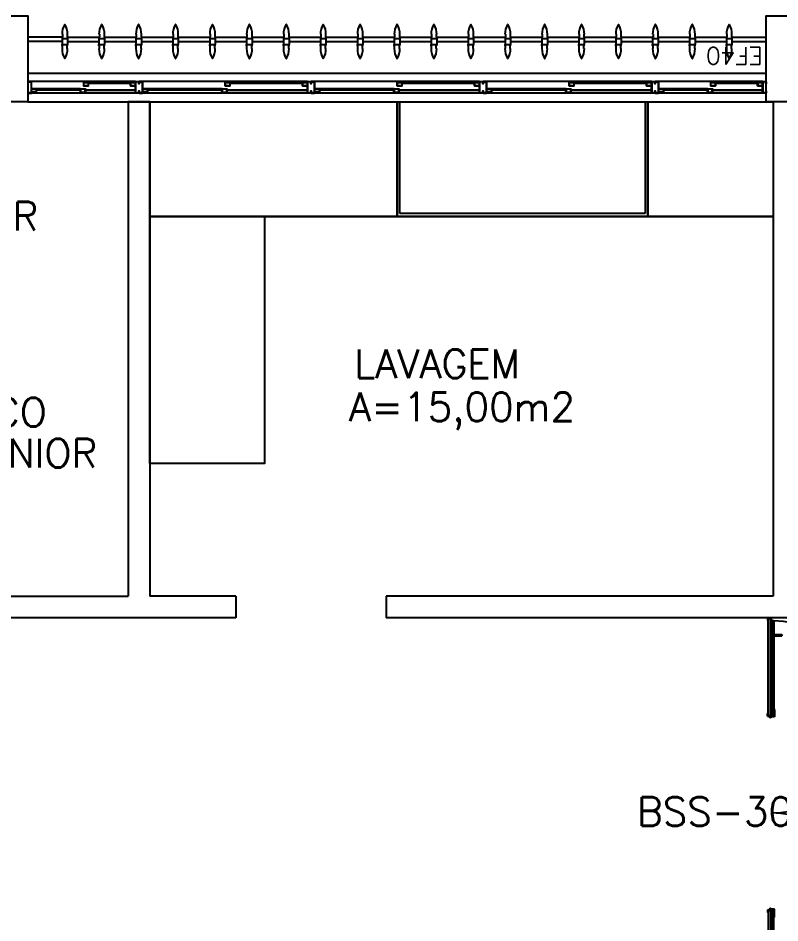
# Model space of a CAD drawing. Header units: millimetres. Extents: x 2046 to 2564, y 885 to 1120.
# Drawn here: x 2320.84 to 2326.16, y 931.97 to 938.29 of the extents above; entities that cross this region are included whole.
import ezdxf

# ---------------------------------------------------------------- set-up
doc = ezdxf.new("R2010")
doc.units = ezdxf.units.MM
doc.header["$LTSCALE"] = 10
for name, color, linetype in [('AR-ALV', 2, 'Continuous'), ('AR-BANCADAS', 1, 'Continuous'), ('AR-BRISES', 2, 'Continuous'), ('AR-ESQ', 1, 'Continuous'), ('AR-ESTC', 3, 'Continuous'), ('AR-PEITORIL', 1, 'Continuous'), ('AR-PORTA', 1, 'Continuous'), ('AR-VIDRO', 2, 'Continuous'), ('BC- VISTA', 1, 'Continuous'), ('BR-PAINEL', 1, 'Continuous'), ('BR-SUPORTE', 1, 'Continuous'), ('DT-ESQ-CHAPA DOBRADA-V', 2, 'Continuous'), ('DT-ESQ-PERFIL CADEIRA-C', 2, 'Continuous'), ('DT-ESQ-PERFIL CADEIRA-V', 1, 'Continuous'), ('DT-ESQ-PERFIL U-C', 2, 'Continuous'), ('DT-ESQ-PERFIL U-V', 1, 'Continuous'), ('DT-ESQ-VIDRO-C', 2, 'Continuous'), ('DT-TXTESQ', 2, 'Continuous'), ('DT-TXTMOD', 1, 'Continuous'), ('ENDEREÇO', 2, 'Continuous'), ('maçaneta', 1, 'Continuous'), ('montantes', 1, 'Continuous'), ('mov', 1, 'Continuous'), ('PM-TXT', 2, 'Continuous'), ('TEXTO', 2, 'Continuous'), ('Área', 2, 'Continuous')]:
    doc.layers.add(name, color=color, linetype=linetype)
doc.styles.add('S10', font='simplex.shx', dxfattribs={"height": 0.1})
doc.styles.add('S12', font='simplex.shx', dxfattribs={"width": 1.1, "height": 0.12})
doc.styles.add('UNB-100', font='simplex.shx', dxfattribs={"height": 0.2})
doc.styles.add('UNB1-100', font='simplex.shx', dxfattribs={"height": 0.2})

# ---------------------------------------------------------------- blocks, each defined once
blk = doc.blocks.new('EF40-P')
at = {"layer": 'DT-ESQ-CHAPA DOBRADA-V', "ltscale": 0.1}
for p, q in [((0.025, -0.077), (0.374, -0.077)), ((0.025, -0.08), (0.374, -0.08)), ((0.8, -0.077), (1.3615, -0.077)), ((0.8, -0.08), (1.3615, -0.08)), ((2, -0.077), (2.5615, -0.077)), ((2, -0.08), (2.5615, -0.08)), ((3.2, -0.077), (3.7615, -0.077)), ((3.2, -0.08), (3.7615, -0.08)), ((4.4, -0.077), (4.749, -0.077)), ((4.4, -0.08), (4.749, -0.08))]:
    blk.add_line(p, q, dxfattribs=at)
at = {"layer": 'DT-ESQ-PERFIL CADEIRA-C', "ltscale": 0.1}
for p, q in [((0.376, -0.0885), (0.4225, -0.0885)), ((0.75, -0.0885), (0.7015, -0.0885)), ((1.3635, -0.0885), (1.41, -0.0885)), ((1.95, -0.0885), (1.9015, -0.0885)), ((2.5635, -0.0885), (2.61, -0.0885)), ((3.15, -0.0885), (3.1015, -0.0885)), ((3.7635, -0.0885), (3.81, -0.0885)), ((4.35, -0.0885), (4.3015, -0.0885)), ((4.751, -0.0885), (4.7975, -0.0885)), ((5.125, -0.0885), (5.0765, -0.0885)), ((0.025, -0.1335), (0.0735, -0.1335)), ((0.3855, -0.1335), (0.339, -0.1335)), ((0.8, -0.1335), (0.8485, -0.1335)), ((1.373, -0.1335), (1.3265, -0.1335)), ((2, -0.1335), (2.0485, -0.1335)), ((2.573, -0.1335), (2.5265, -0.1335)), ((3.2, -0.1335), (3.2485, -0.1335)), ((3.773, -0.1335), (3.7265, -0.1335)), ((4.4, -0.1335), (4.4485, -0.1335)), ((4.7605, -0.1335), (4.714, -0.1335))]:
    blk.add_line(p, q, dxfattribs=at)
for points in [[(0.0735, -0.135), (0.025, -0.135), (0.025, -0.1335), (0.06, -0.1335, -0.198912), (0.0589, -0.1331, -0.198913), (0.0585, -0.132), (0.0585, -0.112, 0.414214), (0.058, -0.1115), (0.025, -0.1115), (0.025, -0.11), (0.0585, -0.11, -0.414214), (0.06, -0.1115), (0.06, -0.1235), (0.06, -0.125), (0.06, -0.132), (0.0735, -0.132, -1)], [(0.339, -0.132, 1), (0.339, -0.135), (0.3855, -0.135, 0.414214), (0.3875, -0.133), (0.3875, -0.112, 0.414214), (0.3855, -0.11), (0.354, -0.11, 0.414214), (0.3525, -0.1115), (0.3525, -0.132)], [(0.3525, -0.1335, 0.198913), (0.3536, -0.1331, 0.198913), (0.354, -0.132), (0.354, -0.112, -0.414214), (0.3545, -0.1115), (0.3855, -0.1115, -0.414214), (0.386, -0.112), (0.386, -0.133, -0.414214), (0.3855, -0.1335)], [(0.4225, -0.087, -1), (0.4225, -0.09), (0.376, -0.09, -0.414214), (0.374, -0.088), (0.374, -0.067, -0.414214), (0.376, -0.065), (0.4075, -0.065, -0.414214), (0.409, -0.0665), (0.409, -0.087)], [(0.409, -0.0885, -0.198913), (0.4079, -0.0881, -0.198913), (0.4075, -0.087), (0.4075, -0.067, 0.414214), (0.407, -0.0665), (0.376, -0.0665, 0.414214), (0.3755, -0.067), (0.3755, -0.088, 0.414214), (0.376, -0.0885)], [(0.7015, -0.09), (0.75, -0.09), (0.75, -0.0885), (0.715, -0.0885, 0.198912), (0.7161, -0.0881, 0.198913), (0.7165, -0.087), (0.7165, -0.067, -0.414214), (0.717, -0.0665), (0.75, -0.0665), (0.75, -0.065), (0.7165, -0.065, 0.414214), (0.715, -0.0665), (0.715, -0.0785), (0.715, -0.08), (0.715, -0.087), (0.7015, -0.087, 1)], [(0.8485, -0.135), (0.8, -0.135), (0.8, -0.1335), (0.835, -0.1335, -0.198912), (0.8339, -0.1331, -0.198913), (0.8335, -0.132), (0.8335, -0.112, 0.414214), (0.833, -0.1115), (0.8, -0.1115), (0.8, -0.11), (0.8335, -0.11, -0.414214), (0.835, -0.1115), (0.835, -0.1235), (0.835, -0.125), (0.835, -0.132), (0.8485, -0.132, -1)], [(1.3265, -0.132, 1), (1.3265, -0.135), (1.373, -0.135, 0.414214), (1.375, -0.133), (1.375, -0.112, 0.414214), (1.373, -0.11), (1.3415, -0.11, 0.414214), (1.34, -0.1115), (1.34, -0.132)], [(1.34, -0.1335, 0.198913), (1.3411, -0.1331, 0.198913), (1.3415, -0.132), (1.3415, -0.112, -0.414214), (1.342, -0.1115), (1.373, -0.1115, -0.414214), (1.3735, -0.112), (1.3735, -0.133, -0.414214), (1.373, -0.1335)], [(1.41, -0.087, -1), (1.41, -0.09), (1.3635, -0.09, -0.414214), (1.3615, -0.088), (1.3615, -0.067, -0.414214), (1.3635, -0.065), (1.395, -0.065, -0.414214), (1.3965, -0.0665), (1.3965, -0.087)], [(1.3965, -0.0885, -0.198913), (1.3954, -0.0881, -0.198913), (1.395, -0.087), (1.395, -0.067, 0.414214), (1.3945, -0.0665), (1.3635, -0.0665, 0.414214), (1.363, -0.067), (1.363, -0.088, 0.414214), (1.3635, -0.0885)], [(1.9015, -0.09), (1.95, -0.09), (1.95, -0.0885), (1.915, -0.0885, 0.198912), (1.9161, -0.0881, 0.198913), (1.9165, -0.087), (1.9165, -0.067, -0.414214), (1.917, -0.0665), (1.95, -0.0665), (1.95, -0.065), (1.9165, -0.065, 0.414214), (1.915, -0.0665), (1.915, -0.0785), (1.915, -0.08), (1.915, -0.087), (1.9015, -0.087, 1)], [(2.0485, -0.135), (2, -0.135), (2, -0.1335), (2.035, -0.1335, -0.198912), (2.0339, -0.1331, -0.198913), (2.0335, -0.132), (2.0335, -0.112, 0.414214), (2.033, -0.1115), (2, -0.1115), (2, -0.11), (2.0335, -0.11, -0.414214), (2.035, -0.1115), (2.035, -0.1235), (2.035, -0.125), (2.035, -0.132), (2.0485, -0.132, -1)], [(2.5265, -0.132, 1), (2.5265, -0.135), (2.573, -0.135, 0.414214), (2.575, -0.133), (2.575, -0.112, 0.414214), (2.573, -0.11), (2.5415, -0.11, 0.414214), (2.54, -0.1115), (2.54, -0.132)], [(2.54, -0.1335, 0.198913), (2.5411, -0.1331, 0.198913), (2.5415, -0.132), (2.5415, -0.112, -0.414214), (2.542, -0.1115), (2.573, -0.1115, -0.414214), (2.5735, -0.112), (2.5735, -0.133, -0.414214), (2.573, -0.1335)], [(2.61, -0.087, -1), (2.61, -0.09), (2.5635, -0.09, -0.414214), (2.5615, -0.088), (2.5615, -0.067, -0.414214), (2.5635, -0.065), (2.595, -0.065, -0.414214), (2.5965, -0.0665), (2.5965, -0.087)], [(2.5965, -0.0885, -0.198913), (2.5954, -0.0881, -0.198913), (2.595, -0.087), (2.595, -0.067, 0.414214), (2.5945, -0.0665), (2.5635, -0.0665, 0.414214), (2.563, -0.067), (2.563, -0.088, 0.414214), (2.5635, -0.0885)], [(3.1015, -0.09), (3.15, -0.09), (3.15, -0.0885), (3.115, -0.0885, 0.198912), (3.1161, -0.0881, 0.198913), (3.1165, -0.087), (3.1165, -0.067, -0.414214), (3.117, -0.0665), (3.15, -0.0665), (3.15, -0.065), (3.1165, -0.065, 0.414214), (3.115, -0.0665), (3.115, -0.0785), (3.115, -0.08), (3.115, -0.087), (3.1015, -0.087, 1)], [(3.2485, -0.135), (3.2, -0.135), (3.2, -0.1335), (3.235, -0.1335, -0.198912), (3.2339, -0.1331, -0.198913), (3.2335, -0.132), (3.2335, -0.112, 0.414214), (3.233, -0.1115), (3.2, -0.1115), (3.2, -0.11), (3.2335, -0.11, -0.414214), (3.235, -0.1115), (3.235, -0.1235), (3.235, -0.125), (3.235, -0.132), (3.2485, -0.132, -1)], [(3.7265, -0.132, 1), (3.7265, -0.135), (3.773, -0.135, 0.414214), (3.775, -0.133), (3.775, -0.112, 0.414214), (3.773, -0.11), (3.7415, -0.11, 0.414214), (3.74, -0.1115), (3.74, -0.132)], [(3.74, -0.1335, 0.198913), (3.7411, -0.1331, 0.198913), (3.7415, -0.132), (3.7415, -0.112, -0.414214), (3.742, -0.1115), (3.773, -0.1115, -0.414214), (3.7735, -0.112), (3.7735, -0.133, -0.414214), (3.773, -0.1335)], [(3.81, -0.087, -1), (3.81, -0.09), (3.7635, -0.09, -0.414214), (3.7615, -0.088), (3.7615, -0.067, -0.414214), (3.7635, -0.065), (3.795, -0.065, -0.414214), (3.7965, -0.0665), (3.7965, -0.087)], [(3.7965, -0.0885, -0.198913), (3.7954, -0.0881, -0.198913), (3.795, -0.087), (3.795, -0.067, 0.414214), (3.7945, -0.0665), (3.7635, -0.0665, 0.414214), (3.763, -0.067), (3.763, -0.088, 0.414214), (3.7635, -0.0885)], [(4.3015, -0.09), (4.35, -0.09), (4.35, -0.0885), (4.315, -0.0885, 0.198912), (4.3161, -0.0881, 0.198913), (4.3165, -0.087), (4.3165, -0.067, -0.414214), (4.317, -0.0665), (4.35, -0.0665), (4.35, -0.065), (4.3165, -0.065, 0.414214), (4.315, -0.0665), (4.315, -0.0785), (4.315, -0.08), (4.315, -0.087), (4.3015, -0.087, 1)], [(4.4485, -0.135), (4.4, -0.135), (4.4, -0.1335), (4.435, -0.1335, -0.198912), (4.4339, -0.1331, -0.198913), (4.4335, -0.132), (4.4335, -0.112, 0.414214), (4.433, -0.1115), (4.4, -0.1115), (4.4, -0.11), (4.4335, -0.11, -0.414214), (4.435, -0.1115), (4.435, -0.1235), (4.435, -0.125), (4.435, -0.132), (4.4485, -0.132, -1)], [(4.714, -0.132, 1), (4.714, -0.135), (4.7605, -0.135, 0.414214), (4.7625, -0.133), (4.7625, -0.112, 0.414214), (4.7605, -0.11), (4.729, -0.11, 0.414214), (4.7275, -0.1115), (4.7275, -0.132)], [(4.7275, -0.1335, 0.198913), (4.7286, -0.1331, 0.198913), (4.729, -0.132), (4.729, -0.112, -0.414214), (4.7295, -0.1115), (4.7605, -0.1115, -0.414214), (4.761, -0.112), (4.761, -0.133, -0.414214), (4.7605, -0.1335)], [(4.7975, -0.087, -1), (4.7975, -0.09), (4.751, -0.09, -0.414214), (4.749, -0.088), (4.749, -0.067, -0.414214), (4.751, -0.065), (4.7825, -0.065, -0.414214), (4.784, -0.0665), (4.784, -0.087)], [(4.784, -0.0885, -0.198913), (4.7829, -0.0881, -0.198913), (4.7825, -0.087), (4.7825, -0.067, 0.414214), (4.782, -0.0665), (4.751, -0.0665, 0.414214), (4.7505, -0.067), (4.7505, -0.088, 0.414214), (4.751, -0.0885)], [(5.0765, -0.09), (5.125, -0.09), (5.125, -0.0885), (5.09, -0.0885, 0.198912), (5.0911, -0.0881, 0.198913), (5.0915, -0.087), (5.0915, -0.067, -0.414214), (5.092, -0.0665), (5.125, -0.0665), (5.125, -0.065), (5.0915, -0.065, 0.414214), (5.09, -0.0665), (5.09, -0.0785), (5.09, -0.08), (5.09, -0.087), (5.0765, -0.087, 1)]]:
    blk.add_lwpolyline(points, format="xyb", close=True, dxfattribs=at)
at = {"layer": 'DT-ESQ-PERFIL CADEIRA-V', "ltscale": 0.1}
for p, q in [((0.4075, -0.09), (0.7015, -0.09)), ((1.395, -0.09), (1.9015, -0.09)), ((2.595, -0.09), (3.1015, -0.09)), ((3.795, -0.09), (4.3015, -0.09)), ((4.7825, -0.09), (5.0765, -0.09)), ((0.0735, -0.135), (0.339, -0.135)), ((0.8485, -0.135), (1.3265, -0.135)), ((2.0485, -0.135), (2.5265, -0.135)), ((3.2485, -0.135), (3.7265, -0.135)), ((4.4485, -0.135), (4.714, -0.135))]:
    blk.add_line(p, q, dxfattribs=at)
at = {"layer": 'DT-ESQ-PERFIL U-C', "ltscale": 0.1}
for points in [[(0, -0.0615, -0.414214), (0.0015, -0.06), (0.0235, -0.06, -0.414214), (0.025, -0.0615), (0.025, -0.1385, -0.414214), (0.0235, -0.14), (0.0015, -0.14, -0.414214), (0, -0.1385), (0, -0.125), (0.0015, -0.125), (0.0015, -0.138, 0.414214), (0.002, -0.1385), (0.023, -0.1385, 0.414214), (0.0235, -0.138), (0.0235, -0.062, 0.414214), (0.023, -0.0615), (0.002, -0.0615, 0.414214), (0.0015, -0.062), (0.0015, -0.075), (0, -0.075)], [(0.775, -0.0615, 0.414214), (0.7735, -0.06), (0.7515, -0.06, 0.414214), (0.75, -0.0615), (0.75, -0.1385, 0.414214), (0.7515, -0.14), (0.7735, -0.14, 0.414214), (0.775, -0.1385), (0.775, -0.125), (0.7735, -0.125), (0.7735, -0.138, -0.414214), (0.773, -0.1385), (0.752, -0.1385, -0.414214), (0.7515, -0.138), (0.7515, -0.062, -0.414214), (0.752, -0.0615), (0.773, -0.0615, -0.414214), (0.7735, -0.062), (0.7735, -0.075), (0.775, -0.075)], [(0.775, -0.0615, -0.414214), (0.7765, -0.06), (0.7985, -0.06, -0.414214), (0.8, -0.0615), (0.8, -0.1385, -0.414214), (0.7985, -0.14), (0.7765, -0.14, -0.414214), (0.775, -0.1385), (0.775, -0.125), (0.7765, -0.125), (0.7765, -0.138, 0.414214), (0.777, -0.1385), (0.798, -0.1385, 0.414214), (0.7985, -0.138), (0.7985, -0.062, 0.414214), (0.798, -0.0615), (0.777, -0.0615, 0.414214), (0.7765, -0.062), (0.7765, -0.075), (0.775, -0.075)], [(1.975, -0.0615, 0.414214), (1.9735, -0.06), (1.9515, -0.06, 0.414214), (1.95, -0.0615), (1.95, -0.1385, 0.414214), (1.9515, -0.14), (1.9735, -0.14, 0.414214), (1.975, -0.1385), (1.975, -0.125), (1.9735, -0.125), (1.9735, -0.138, -0.414214), (1.973, -0.1385), (1.952, -0.1385, -0.414214), (1.9515, -0.138), (1.9515, -0.062, -0.414214), (1.952, -0.0615), (1.973, -0.0615, -0.414214), (1.9735, -0.062), (1.9735, -0.075), (1.975, -0.075)], [(1.975, -0.0615, -0.414214), (1.9765, -0.06), (1.9985, -0.06, -0.414214), (2, -0.0615), (2, -0.1385, -0.414214), (1.9985, -0.14), (1.9765, -0.14, -0.414214), (1.975, -0.1385), (1.975, -0.125), (1.9765, -0.125), (1.9765, -0.138, 0.414214), (1.977, -0.1385), (1.998, -0.1385, 0.414214), (1.9985, -0.138), (1.9985, -0.062, 0.414214), (1.998, -0.0615), (1.977, -0.0615, 0.414214), (1.9765, -0.062), (1.9765, -0.075), (1.975, -0.075)], [(3.175, -0.0615, 0.414214), (3.1735, -0.06), (3.1515, -0.06, 0.414214), (3.15, -0.0615), (3.15, -0.1385, 0.414214), (3.1515, -0.14), (3.1735, -0.14, 0.414214), (3.175, -0.1385), (3.175, -0.125), (3.1735, -0.125), (3.1735, -0.138, -0.414214), (3.173, -0.1385), (3.152, -0.1385, -0.414214), (3.1515, -0.138), (3.1515, -0.062, -0.414214), (3.152, -0.0615), (3.173, -0.0615, -0.414214), (3.1735, -0.062), (3.1735, -0.075), (3.175, -0.075)], [(3.175, -0.0615, -0.414214), (3.1765, -0.06), (3.1985, -0.06, -0.414214), (3.2, -0.0615), (3.2, -0.1385, -0.414214), (3.1985, -0.14), (3.1765, -0.14, -0.414214), (3.175, -0.1385), (3.175, -0.125), (3.1765, -0.125), (3.1765, -0.138, 0.414214), (3.177, -0.1385), (3.198, -0.1385, 0.414214), (3.1985, -0.138), (3.1985, -0.062, 0.414214), (3.198, -0.0615), (3.177, -0.0615, 0.414214), (3.1765, -0.062), (3.1765, -0.075), (3.175, -0.075)], [(4.375, -0.0615, 0.414214), (4.3735, -0.06), (4.3515, -0.06, 0.414214), (4.35, -0.0615), (4.35, -0.1385, 0.414214), (4.3515, -0.14), (4.3735, -0.14, 0.414214), (4.375, -0.1385), (4.375, -0.125), (4.3735, -0.125), (4.3735, -0.138, -0.414214), (4.373, -0.1385), (4.352, -0.1385, -0.414214), (4.3515, -0.138), (4.3515, -0.062, -0.414214), (4.352, -0.0615), (4.373, -0.0615, -0.414214), (4.3735, -0.062), (4.3735, -0.075), (4.375, -0.075)], [(4.375, -0.0615, -0.414214), (4.3765, -0.06), (4.3985, -0.06, -0.414214), (4.4, -0.0615), (4.4, -0.1385, -0.414214), (4.3985, -0.14), (4.3765, -0.14, -0.414214), (4.375, -0.1385), (4.375, -0.125), (4.3765, -0.125), (4.3765, -0.138, 0.414214), (4.377, -0.1385), (4.398, -0.1385, 0.414214), (4.3985, -0.138), (4.3985, -0.062, 0.414214), (4.398, -0.0615), (4.377, -0.0615, 0.414214), (4.3765, -0.062), (4.3765, -0.075), (4.375, -0.075)], [(5.15, -0.0615, 0.414214), (5.1485, -0.06), (5.1265, -0.06, 0.414214), (5.125, -0.0615), (5.125, -0.1385, 0.414214), (5.1265, -0.14), (5.1485, -0.14, 0.414214), (5.15, -0.1385), (5.15, -0.125), (5.1485, -0.125), (5.1485, -0.138, -0.414214), (5.148, -0.1385), (5.127, -0.1385, -0.414214), (5.1265, -0.138), (5.1265, -0.062, -0.414214), (5.127, -0.0615), (5.148, -0.0615, -0.414214), (5.1485, -0.062), (5.1485, -0.075), (5.15, -0.075)]]:
    blk.add_lwpolyline(points, format="xyb", close=True, dxfattribs=at)
at = {"layer": 'DT-ESQ-PERFIL U-V', "ltscale": 0.1}
for p, q in [((0.0235, -0.06), (0.7515, -0.06)), ((0.7985, -0.06), (1.9515, -0.06)), ((1.9985, -0.06), (3.1515, -0.06)), ((3.1985, -0.06), (4.3515, -0.06)), ((4.3985, -0.06), (5.1265, -0.06)), ((0.0235, -0.14), (0.7515, -0.14)), ((0.7985, -0.14), (1.9515, -0.14)), ((1.9985, -0.14), (3.1515, -0.14)), ((3.1985, -0.14), (4.3515, -0.14)), ((4.3985, -0.14), (5.1265, -0.14))]:
    blk.add_line(p, q, dxfattribs=at)
at = {"layer": 'DT-ESQ-VIDRO-C', "ltscale": 0.1}
for points in [[(0.7125, -0.085), (0.7125, -0.082), (0.4115, -0.082), (0.4115, -0.085)], [(1.9125, -0.085), (1.9125, -0.082), (1.399, -0.082), (1.399, -0.085)], [(3.1125, -0.085), (3.1125, -0.082), (2.599, -0.082), (2.599, -0.085)], [(4.3125, -0.085), (4.3125, -0.082), (3.799, -0.082), (3.799, -0.085)], [(5.0875, -0.085), (5.0875, -0.082), (4.7865, -0.082), (4.7865, -0.085)], [(0.063, -0.13), (0.063, -0.127), (0.3495, -0.127), (0.3495, -0.13)], [(0.838, -0.13), (0.838, -0.127), (1.337, -0.127), (1.337, -0.13)], [(2.038, -0.13), (2.038, -0.127), (2.537, -0.127), (2.537, -0.13)], [(3.238, -0.13), (3.238, -0.127), (3.737, -0.127), (3.737, -0.13)], [(4.438, -0.13), (4.438, -0.127), (4.7245, -0.127), (4.7245, -0.13)]]:
    blk.add_lwpolyline(points, close=True, dxfattribs=at)
at = {"layer": 'DT-TXTESQ', "ltscale": 0.1, "style": 'S12'}
blk.add_text('EF40', height=0.12, dxfattribs=at).set_placement((0.0235, -0.38))
at = {"layer": 'DT-TXTMOD', "ltscale": 0.1, "style": 'S10', "flags": 3}
for tag, p in [('M01', (0.025, -0.28)), ('M02', (0.3253, -0.28)), ('M03', (0.627, -0.28)), ('M04', (0.9288, -0.28)), ('M05', (1.2306, -0.28)), ('M06', (1.5323, -0.28)), ('M07', (1.8341, -0.28)), ('M08', (2.1359, -0.28)), ('M09', (2.4376, -0.28)), ('M10', (2.7394, -0.28)), ('M11', (3.0412, -0.28)), ('M12', (3.3429, -0.28)), ('M13', (3.6447, -0.28)), ('M14', (3.9464, -0.28)), ('M15', (4.2482, -0.28)), ('M16', (4.55, -0.28)), ('M17', (4.8517, -0.28))]:
    blk.add_attdef(tag, p, '', height=0.1, dxfattribs=at)
blk = doc.blocks.new('PV1')
at = {"layer": 'AR-VIDRO'}
for p, q in [((0.6825, 0.02), (0.005, 0.02)), ((0.6825, 0.005), (0.005, 0.005)), ((0.0215, 0.0443), (0.0215, 0.0293)), ((0.0215, 0.0443), (0.6875, 0.0443)), ((0.0215, 0.0293), (0.6875, 0.0293)), ((2.7035, 0.0443), (2.0375, 0.0443)), ((2.7035, 0.0293), (2.0375, 0.0293)), ((2.0425, 0.02), (2.72, 0.02)), ((2.0425, 0.005), (2.72, 0.005)), ((2.7035, 0.0443), (2.7035, 0.0293))]:
    blk.add_line(p, q, dxfattribs=at)
at = {"layer": 'maçaneta'}
for p, q in [((0.1165, 0.0993), (0.1265, 0.0993)), ((0.1165, 0.0493), (0.1165, 0.0993)), ((0.1265, 0.0493), (0.1265, 0.0993)), ((2.5985, 0.0493), (2.5985, 0.0993)), ((2.6085, 0.0993), (2.5985, 0.0993)), ((2.6085, 0.0493), (2.6085, 0.0993)), ((0.1115, 0.0443), (0.1115, 0.0493)), ((0.1115, 0.0493), (0.1315, 0.0493)), ((0.1315, 0.0443), (0.1315, 0.0493)), ((2.6135, 0.0493), (2.5935, 0.0493)), ((2.5935, 0.0443), (2.5935, 0.0493)), ((2.6135, 0.0443), (2.6135, 0.0493))]:
    blk.add_line(p, q, dxfattribs=at)
at = {"layer": 'montantes'}
for p, q in [((0, 0), (0, 0.025)), ((0, 0.025), (0.02, 0.025)), ((0, 0), (0.02, 0)), ((0.005, 0.005), (0.005, 0.02)), ((0.02, 0.02), (0.02, 0.025)), ((0.02, 0), (0.02, 0.005)), ((0.6425, 0.0493), (0.6925, 0.0493)), ((0.6425, 0.025), (0.6925, 0.025)), ((0.6875, 0.025), (0.6675, 0.025)), ((0.6675, 0.02), (0.6675, 0.025)), ((0.6675, 0), (0.6675, 0.005)), ((0.6875, 0), (0.6675, 0)), ((0.6825, 0.005), (0.6825, 0.02)), ((0.6875, 0.0443), (0.6875, 0.0293)), ((0.6875, 0), (0.6875, 0.025)), ((0.6925, 0.0493), (0.6925, 0.025)), ((2.0325, 0.0493), (2.0325, 0.025)), ((2.0825, 0.0493), (2.0325, 0.0493)), ((2.0825, 0.025), (2.0325, 0.025)), ((2.0375, 0.0443), (2.0375, 0.0293)), ((2.0375, 0.025), (2.0575, 0.025)), ((2.0375, 0), (2.0375, 0.025)), ((2.0375, 0), (2.0575, 0)), ((2.0425, 0.005), (2.0425, 0.02)), ((2.0575, 0.02), (2.0575, 0.025)), ((2.0575, 0), (2.0575, 0.005)), ((2.705, 0.02), (2.705, 0.025)), ((2.725, 0.025), (2.705, 0.025)), ((2.705, 0), (2.705, 0.005)), ((2.725, 0), (2.705, 0)), ((2.72, 0.005), (2.72, 0.02)), ((2.725, 0), (2.725, 0.025))]:
    blk.add_line(p, q, dxfattribs=at)
for centre in [(0.6925, 0.02), (2.0325, 0.02)]:
    blk.add_circle(centre, 0.005, dxfattribs=at)
for centre, start, end in [((0.6425, 0.0443), 90, 180), ((0.6425, 0.03), 180, 270), ((2.0825, 0.0443), 0, 90), ((2.0825, 0.03), 270, 0)]:
    blk.add_arc(centre, 0.005, start, end, dxfattribs=at)
at = {"layer": 'mov'}
for centre, start, end in [((0.692, 0.025), 0, 178.35472), ((2.033, 0.025), 1.64528, 180)]:
    blk.add_arc(centre, 0.6705, start, end, dxfattribs=at)
at = {"layer": 'PM-TXT', "style": 'S12', "width": 1.1}
blk.add_attdef('PV', (0.7363, 0.1761), '', height=0.12, dxfattribs=at)
at = {"layer": 'PM-TXT', "style": 'S12', "width": 1.1, "flags": 1}
for tag, p in [('LARGURA', (0.7363, -0.0239)), ('ALVENARIA-GESSO', (0.7363, -0.2239)), ('VISOR', (0.7363, -0.4239)), ('FERRAGEM', (0.7363, -0.6239))]:
    blk.add_attdef(tag, p, '', height=0.12, dxfattribs=at)
blk = doc.blocks.new('BR-MODULO8')
at = {"layer": 'BR-PAINEL'}
for p, q in [((-4.9117, 0.27), (-4.9092, 0.27)), ((-4.9092, 0.27), (-4.9092, 0.25)), ((-4.8758, 0.27), (-4.8758, 0.25)), ((-4.8733, 0.27), (-4.8758, 0.27)), ((-4.6542, 0.27), (-4.6517, 0.27)), ((-4.6517, 0.27), (-4.6517, 0.25)), ((-4.6183, 0.27), (-4.6183, 0.25)), ((-4.6158, 0.27), (-4.6183, 0.27)), ((-4.3967, 0.27), (-4.3942, 0.27)), ((-4.3942, 0.27), (-4.3942, 0.25)), ((-4.3608, 0.27), (-4.3608, 0.25)), ((-4.3583, 0.27), (-4.3608, 0.27)), ((-4.1392, 0.27), (-4.1367, 0.27)), ((-4.1367, 0.27), (-4.1367, 0.25)), ((-4.1033, 0.27), (-4.1033, 0.25)), ((-4.1008, 0.27), (-4.1033, 0.27)), ((-3.8817, 0.27), (-3.8792, 0.27)), ((-3.8792, 0.27), (-3.8792, 0.25)), ((-3.8458, 0.27), (-3.8458, 0.25)), ((-3.8433, 0.27), (-3.8458, 0.27)), ((-3.6242, 0.27), (-3.6217, 0.27)), ((-3.6217, 0.27), (-3.6217, 0.25)), ((-3.5883, 0.27), (-3.5883, 0.25)), ((-3.5858, 0.27), (-3.5883, 0.27)), ((-3.3667, 0.27), (-3.3642, 0.27)), ((-3.3642, 0.27), (-3.3642, 0.25)), ((-3.3308, 0.27), (-3.3308, 0.25)), ((-3.3283, 0.27), (-3.3308, 0.27)), ((-3.1092, 0.27), (-3.1067, 0.27)), ((-3.1067, 0.27), (-3.1067, 0.25)), ((-3.0733, 0.27), (-3.0733, 0.25)), ((-3.0708, 0.27), (-3.0733, 0.27)), ((-2.8517, 0.27), (-2.8492, 0.27)), ((-2.8492, 0.27), (-2.8492, 0.25)), ((-2.8158, 0.27), (-2.8158, 0.25)), ((-2.8133, 0.27), (-2.8158, 0.27)), ((-2.5942, 0.27), (-2.5917, 0.27)), ((-2.5917, 0.27), (-2.5917, 0.25)), ((-2.5583, 0.27), (-2.5583, 0.25)), ((-2.5558, 0.27), (-2.5583, 0.27)), ((-2.3367, 0.27), (-2.3342, 0.27)), ((-2.3342, 0.27), (-2.3342, 0.25)), ((-2.3008, 0.27), (-2.3008, 0.25)), ((-2.2983, 0.27), (-2.3008, 0.27)), ((-2.0792, 0.27), (-2.0767, 0.27)), ((-2.0767, 0.27), (-2.0767, 0.25)), ((-2.0433, 0.27), (-2.0433, 0.25)), ((-2.0408, 0.27), (-2.0433, 0.27)), ((-1.8217, 0.27), (-1.8192, 0.27)), ((-1.8192, 0.27), (-1.8192, 0.25)), ((-1.7858, 0.27), (-1.7858, 0.25)), ((-1.7833, 0.27), (-1.7858, 0.27)), ((-1.5642, 0.27), (-1.5617, 0.27)), ((-1.5617, 0.27), (-1.5617, 0.25)), ((-1.5283, 0.27), (-1.5283, 0.25)), ((-1.5258, 0.27), (-1.5283, 0.27)), ((-1.3067, 0.27), (-1.3042, 0.27)), ((-1.3042, 0.27), (-1.3042, 0.25)), ((-1.2708, 0.27), (-1.2708, 0.25)), ((-1.2683, 0.27), (-1.2708, 0.27)), ((-1.0492, 0.27), (-1.0467, 0.27)), ((-1.0467, 0.27), (-1.0467, 0.25)), ((-1.0133, 0.27), (-1.0133, 0.25)), ((-1.0108, 0.27), (-1.0133, 0.27)), ((-0.7917, 0.27), (-0.7892, 0.27)), ((-0.7892, 0.27), (-0.7892, 0.25)), ((-0.7558, 0.27), (-0.7558, 0.25)), ((-0.7533, 0.27), (-0.7558, 0.27)), ((-0.5342, 0.27), (-0.5317, 0.27)), ((-0.5317, 0.27), (-0.5317, 0.25)), ((-0.4958, 0.27), (-0.4983, 0.27)), ((-0.4983, 0.27), (-0.4983, 0.25)), ((-0.2767, 0.27), (-0.2742, 0.27)), ((-0.2742, 0.27), (-0.2742, 0.25)), ((-0.2408, 0.27), (-0.2408, 0.25)), ((-0.2383, 0.27), (-0.2408, 0.27)), ((-4.9117, 0.25), (-4.9117, 0.24)), ((-4.9117, 0.25), (-4.9092, 0.25)), ((-4.9117, 0.24), (-4.8733, 0.24)), ((-4.9117, 0.24), (-4.9117, 0.2)), ((-4.9117, 0.2), (-4.8733, 0.2)), ((-4.9117, 0.19), (-4.9117, 0.2)), ((-4.9117, 0.19), (-4.9092, 0.19)), ((-4.9092, 0.17), (-4.9092, 0.19)), ((-4.8733, 0.25), (-4.8758, 0.25)), ((-4.8733, 0.19), (-4.8758, 0.19)), ((-4.8758, 0.17), (-4.8758, 0.19)), ((-4.8733, 0.25), (-4.8733, 0.24)), ((-4.8733, 0.24), (-4.8733, 0.2)), ((-4.8733, 0.19), (-4.8733, 0.2)), ((-4.6542, 0.25), (-4.6542, 0.24)), ((-4.6542, 0.25), (-4.6517, 0.25)), ((-4.6542, 0.24), (-4.6158, 0.24)), ((-4.6542, 0.24), (-4.6542, 0.2)), ((-4.6542, 0.2), (-4.6158, 0.2)), ((-4.6542, 0.19), (-4.6542, 0.2)), ((-4.6542, 0.19), (-4.6517, 0.19)), ((-4.6517, 0.17), (-4.6517, 0.19)), ((-4.6158, 0.25), (-4.6183, 0.25)), ((-4.6158, 0.19), (-4.6183, 0.19)), ((-4.6183, 0.17), (-4.6183, 0.19)), ((-4.6158, 0.25), (-4.6158, 0.24)), ((-4.6158, 0.24), (-4.6158, 0.2)), ((-4.6158, 0.19), (-4.6158, 0.2)), ((-4.3967, 0.25), (-4.3967, 0.24)), ((-4.3967, 0.25), (-4.3942, 0.25)), ((-4.3967, 0.24), (-4.3583, 0.24)), ((-4.3967, 0.24), (-4.3967, 0.2)), ((-4.3967, 0.2), (-4.3583, 0.2)), ((-4.3967, 0.19), (-4.3967, 0.2)), ((-4.3967, 0.19), (-4.3942, 0.19)), ((-4.3942, 0.17), (-4.3942, 0.19)), ((-4.3583, 0.25), (-4.3608, 0.25)), ((-4.3583, 0.19), (-4.3608, 0.19)), ((-4.3608, 0.17), (-4.3608, 0.19)), ((-4.3583, 0.25), (-4.3583, 0.24)), ((-4.3583, 0.24), (-4.3583, 0.2)), ((-4.3583, 0.19), (-4.3583, 0.2)), ((-4.1392, 0.25), (-4.1392, 0.24)), ((-4.1392, 0.25), (-4.1367, 0.25)), ((-4.1392, 0.24), (-4.1008, 0.24)), ((-4.1392, 0.24), (-4.1392, 0.2)), ((-4.1392, 0.2), (-4.1008, 0.2)), ((-4.1392, 0.19), (-4.1392, 0.2)), ((-4.1392, 0.19), (-4.1367, 0.19)), ((-4.1367, 0.17), (-4.1367, 0.19)), ((-4.1008, 0.25), (-4.1033, 0.25)), ((-4.1008, 0.19), (-4.1033, 0.19)), ((-4.1033, 0.17), (-4.1033, 0.19)), ((-4.1008, 0.25), (-4.1008, 0.24)), ((-4.1008, 0.24), (-4.1008, 0.2)), ((-4.1008, 0.19), (-4.1008, 0.2)), ((-3.8817, 0.25), (-3.8817, 0.24)), ((-3.8817, 0.25), (-3.8792, 0.25)), ((-3.8817, 0.24), (-3.8433, 0.24)), ((-3.8817, 0.24), (-3.8817, 0.2)), ((-3.8817, 0.2), (-3.8433, 0.2)), ((-3.8817, 0.19), (-3.8817, 0.2)), ((-3.8817, 0.19), (-3.8792, 0.19)), ((-3.8792, 0.17), (-3.8792, 0.19)), ((-3.8433, 0.25), (-3.8458, 0.25)), ((-3.8433, 0.19), (-3.8458, 0.19)), ((-3.8458, 0.17), (-3.8458, 0.19)), ((-3.8433, 0.25), (-3.8433, 0.24)), ((-3.8433, 0.24), (-3.8433, 0.2)), ((-3.8433, 0.19), (-3.8433, 0.2)), ((-3.6242, 0.25), (-3.6242, 0.24)), ((-3.6242, 0.25), (-3.6217, 0.25)), ((-3.6242, 0.24), (-3.5858, 0.24)), ((-3.6242, 0.24), (-3.6242, 0.2)), ((-3.6242, 0.2), (-3.5858, 0.2)), ((-3.6242, 0.19), (-3.6242, 0.2)), ((-3.6242, 0.19), (-3.6217, 0.19)), ((-3.6217, 0.17), (-3.6217, 0.19)), ((-3.5858, 0.25), (-3.5883, 0.25)), ((-3.5858, 0.19), (-3.5883, 0.19)), ((-3.5883, 0.17), (-3.5883, 0.19)), ((-3.5858, 0.25), (-3.5858, 0.24)), ((-3.5858, 0.24), (-3.5858, 0.2)), ((-3.5858, 0.19), (-3.5858, 0.2)), ((-3.3667, 0.25), (-3.3667, 0.24)), ((-3.3667, 0.25), (-3.3642, 0.25)), ((-3.3667, 0.24), (-3.3283, 0.24)), ((-3.3667, 0.24), (-3.3667, 0.2)), ((-3.3667, 0.2), (-3.3283, 0.2)), ((-3.3667, 0.19), (-3.3667, 0.2)), ((-3.3667, 0.19), (-3.3642, 0.19)), ((-3.3642, 0.17), (-3.3642, 0.19)), ((-3.3283, 0.25), (-3.3308, 0.25)), ((-3.3283, 0.19), (-3.3308, 0.19)), ((-3.3308, 0.17), (-3.3308, 0.19)), ((-3.3283, 0.25), (-3.3283, 0.24)), ((-3.3283, 0.24), (-3.3283, 0.2)), ((-3.3283, 0.19), (-3.3283, 0.2)), ((-3.1092, 0.25), (-3.1092, 0.24)), ((-3.1092, 0.25), (-3.1067, 0.25)), ((-3.1092, 0.24), (-3.0708, 0.24)), ((-3.1092, 0.24), (-3.1092, 0.2)), ((-3.1092, 0.2), (-3.0708, 0.2)), ((-3.1092, 0.19), (-3.1092, 0.2)), ((-3.1092, 0.19), (-3.1067, 0.19)), ((-3.1067, 0.17), (-3.1067, 0.19)), ((-3.0708, 0.25), (-3.0733, 0.25)), ((-3.0708, 0.19), (-3.0733, 0.19)), ((-3.0733, 0.17), (-3.0733, 0.19)), ((-3.0708, 0.25), (-3.0708, 0.24)), ((-3.0708, 0.24), (-3.0708, 0.2)), ((-3.0708, 0.19), (-3.0708, 0.2)), ((-2.8517, 0.25), (-2.8517, 0.24)), ((-2.8517, 0.25), (-2.8492, 0.25)), ((-2.8517, 0.24), (-2.8133, 0.24)), ((-2.8517, 0.24), (-2.8517, 0.2)), ((-2.8517, 0.2), (-2.8133, 0.2)), ((-2.8517, 0.19), (-2.8517, 0.2)), ((-2.8517, 0.19), (-2.8492, 0.19)), ((-2.8492, 0.17), (-2.8492, 0.19)), ((-2.8133, 0.25), (-2.8158, 0.25)), ((-2.8133, 0.19), (-2.8158, 0.19)), ((-2.8158, 0.17), (-2.8158, 0.19)), ((-2.8133, 0.25), (-2.8133, 0.24)), ((-2.8133, 0.24), (-2.8133, 0.2)), ((-2.8133, 0.19), (-2.8133, 0.2)), ((-2.5942, 0.25), (-2.5942, 0.24)), ((-2.5942, 0.25), (-2.5917, 0.25)), ((-2.5942, 0.24), (-2.5558, 0.24)), ((-2.5942, 0.24), (-2.5942, 0.2)), ((-2.5942, 0.2), (-2.5558, 0.2)), ((-2.5942, 0.19), (-2.5942, 0.2)), ((-2.5942, 0.19), (-2.5917, 0.19)), ((-2.5917, 0.17), (-2.5917, 0.19)), ((-2.5558, 0.25), (-2.5583, 0.25)), ((-2.5558, 0.19), (-2.5583, 0.19)), ((-2.5583, 0.17), (-2.5583, 0.19)), ((-2.5558, 0.25), (-2.5558, 0.24)), ((-2.5558, 0.24), (-2.5558, 0.2)), ((-2.5558, 0.19), (-2.5558, 0.2)), ((-2.3367, 0.25), (-2.3367, 0.24)), ((-2.3367, 0.25), (-2.3342, 0.25)), ((-2.3367, 0.24), (-2.2983, 0.24)), ((-2.3367, 0.24), (-2.3367, 0.2)), ((-2.3367, 0.2), (-2.2983, 0.2)), ((-2.3367, 0.19), (-2.3367, 0.2)), ((-2.3367, 0.19), (-2.3342, 0.19)), ((-2.3342, 0.17), (-2.3342, 0.19)), ((-2.2983, 0.25), (-2.3008, 0.25)), ((-2.2983, 0.19), (-2.3008, 0.19)), ((-2.3008, 0.17), (-2.3008, 0.19)), ((-2.2983, 0.25), (-2.2983, 0.24)), ((-2.2983, 0.24), (-2.2983, 0.2)), ((-2.2983, 0.19), (-2.2983, 0.2)), ((-2.0792, 0.25), (-2.0792, 0.24)), ((-2.0792, 0.25), (-2.0767, 0.25)), ((-2.0792, 0.24), (-2.0408, 0.24)), ((-2.0792, 0.24), (-2.0792, 0.2)), ((-2.0792, 0.2), (-2.0408, 0.2)), ((-2.0792, 0.19), (-2.0792, 0.2)), ((-2.0792, 0.19), (-2.0767, 0.19)), ((-2.0767, 0.17), (-2.0767, 0.19)), ((-2.0408, 0.25), (-2.0433, 0.25)), ((-2.0408, 0.19), (-2.0433, 0.19)), ((-2.0433, 0.17), (-2.0433, 0.19)), ((-2.0408, 0.25), (-2.0408, 0.24)), ((-2.0408, 0.24), (-2.0408, 0.2)), ((-2.0408, 0.19), (-2.0408, 0.2)), ((-1.8217, 0.25), (-1.8217, 0.24)), ((-1.8217, 0.25), (-1.8192, 0.25)), ((-1.8217, 0.24), (-1.7833, 0.24)), ((-1.8217, 0.24), (-1.8217, 0.2)), ((-1.8217, 0.2), (-1.7833, 0.2)), ((-1.8217, 0.19), (-1.8217, 0.2)), ((-1.8217, 0.19), (-1.8192, 0.19)), ((-1.8192, 0.17), (-1.8192, 0.19)), ((-1.7833, 0.25), (-1.7858, 0.25)), ((-1.7833, 0.19), (-1.7858, 0.19)), ((-1.7858, 0.17), (-1.7858, 0.19)), ((-1.7833, 0.25), (-1.7833, 0.24)), ((-1.7833, 0.24), (-1.7833, 0.2)), ((-1.7833, 0.19), (-1.7833, 0.2)), ((-1.5642, 0.25), (-1.5642, 0.24)), ((-1.5642, 0.25), (-1.5617, 0.25)), ((-1.5642, 0.24), (-1.5258, 0.24)), ((-1.5642, 0.24), (-1.5642, 0.2)), ((-1.5642, 0.2), (-1.5258, 0.2)), ((-1.5642, 0.19), (-1.5642, 0.2)), ((-1.5642, 0.19), (-1.5617, 0.19)), ((-1.5617, 0.17), (-1.5617, 0.19)), ((-1.5258, 0.25), (-1.5283, 0.25)), ((-1.5258, 0.19), (-1.5283, 0.19)), ((-1.5283, 0.17), (-1.5283, 0.19)), ((-1.5258, 0.25), (-1.5258, 0.24)), ((-1.5258, 0.24), (-1.5258, 0.2)), ((-1.5258, 0.19), (-1.5258, 0.2)), ((-1.3067, 0.25), (-1.3067, 0.24)), ((-1.3067, 0.25), (-1.3042, 0.25)), ((-1.3067, 0.24), (-1.2683, 0.24)), ((-1.3067, 0.24), (-1.3067, 0.2)), ((-1.3067, 0.2), (-1.2683, 0.2)), ((-1.3067, 0.19), (-1.3067, 0.2)), ((-1.3067, 0.19), (-1.3042, 0.19)), ((-1.3042, 0.17), (-1.3042, 0.19)), ((-1.2683, 0.25), (-1.2708, 0.25)), ((-1.2683, 0.19), (-1.2708, 0.19)), ((-1.2708, 0.17), (-1.2708, 0.19)), ((-1.2683, 0.25), (-1.2683, 0.24)), ((-1.2683, 0.24), (-1.2683, 0.2)), ((-1.2683, 0.19), (-1.2683, 0.2)), ((-1.0492, 0.25), (-1.0492, 0.24)), ((-1.0492, 0.25), (-1.0467, 0.25)), ((-1.0492, 0.24), (-1.0108, 0.24)), ((-1.0492, 0.24), (-1.0492, 0.2)), ((-1.0492, 0.2), (-1.0108, 0.2)), ((-1.0492, 0.19), (-1.0492, 0.2)), ((-1.0492, 0.19), (-1.0467, 0.19)), ((-1.0467, 0.17), (-1.0467, 0.19)), ((-1.0108, 0.25), (-1.0133, 0.25)), ((-1.0108, 0.19), (-1.0133, 0.19)), ((-1.0133, 0.17), (-1.0133, 0.19)), ((-1.0108, 0.25), (-1.0108, 0.24)), ((-1.0108, 0.24), (-1.0108, 0.2)), ((-1.0108, 0.19), (-1.0108, 0.2)), ((-0.7917, 0.25), (-0.7917, 0.24)), ((-0.7917, 0.25), (-0.7892, 0.25)), ((-0.7917, 0.24), (-0.7533, 0.24)), ((-0.7917, 0.24), (-0.7917, 0.2)), ((-0.7917, 0.2), (-0.7533, 0.2)), ((-0.7917, 0.19), (-0.7917, 0.2)), ((-0.7917, 0.19), (-0.7892, 0.19)), ((-0.7892, 0.17), (-0.7892, 0.19)), ((-0.7533, 0.25), (-0.7558, 0.25)), ((-0.7533, 0.19), (-0.7558, 0.19)), ((-0.7558, 0.17), (-0.7558, 0.19)), ((-0.7533, 0.25), (-0.7533, 0.24)), ((-0.7533, 0.24), (-0.7533, 0.2)), ((-0.7533, 0.19), (-0.7533, 0.2)), ((-0.5342, 0.25), (-0.5317, 0.25)), ((-0.5342, 0.25), (-0.5342, 0.24)), ((-0.5342, 0.24), (-0.5342, 0.2)), ((-0.5342, 0.24), (-0.4958, 0.24)), ((-0.5342, 0.19), (-0.5342, 0.2)), ((-0.5342, 0.2), (-0.4958, 0.2)), ((-0.5342, 0.19), (-0.5317, 0.19)), ((-0.5317, 0.17), (-0.5317, 0.19)), ((-0.4958, 0.25), (-0.4983, 0.25)), ((-0.4983, 0.17), (-0.4983, 0.19)), ((-0.4958, 0.19), (-0.4983, 0.19)), ((-0.4958, 0.25), (-0.4958, 0.24)), ((-0.4958, 0.24), (-0.4958, 0.2)), ((-0.4958, 0.19), (-0.4958, 0.2)), ((-0.2767, 0.25), (-0.2767, 0.24)), ((-0.2767, 0.25), (-0.2742, 0.25)), ((-0.2767, 0.24), (-0.2383, 0.24)), ((-0.2767, 0.24), (-0.2767, 0.2)), ((-0.2767, 0.2), (-0.2383, 0.2)), ((-0.2767, 0.19), (-0.2767, 0.2)), ((-0.2767, 0.19), (-0.2742, 0.19)), ((-0.2742, 0.17), (-0.2742, 0.19)), ((-0.2383, 0.25), (-0.2408, 0.25)), ((-0.2383, 0.19), (-0.2408, 0.19)), ((-0.2408, 0.17), (-0.2408, 0.19)), ((-0.2383, 0.25), (-0.2383, 0.24)), ((-0.2383, 0.24), (-0.2383, 0.2)), ((-0.2383, 0.19), (-0.2383, 0.2)), ((-4.9117, 0.17), (-4.9092, 0.17)), ((-4.8733, 0.17), (-4.8758, 0.17)), ((-4.6542, 0.17), (-4.6517, 0.17)), ((-4.6158, 0.17), (-4.6183, 0.17)), ((-4.3967, 0.17), (-4.3942, 0.17)), ((-4.3583, 0.17), (-4.3608, 0.17)), ((-4.1392, 0.17), (-4.1367, 0.17)), ((-4.1008, 0.17), (-4.1033, 0.17)), ((-3.8817, 0.17), (-3.8792, 0.17)), ((-3.8433, 0.17), (-3.8458, 0.17)), ((-3.6242, 0.17), (-3.6217, 0.17)), ((-3.5858, 0.17), (-3.5883, 0.17)), ((-3.3667, 0.17), (-3.3642, 0.17)), ((-3.3283, 0.17), (-3.3308, 0.17)), ((-3.1092, 0.17), (-3.1067, 0.17)), ((-3.0708, 0.17), (-3.0733, 0.17)), ((-2.8517, 0.17), (-2.8492, 0.17)), ((-2.8133, 0.17), (-2.8158, 0.17)), ((-2.5942, 0.17), (-2.5917, 0.17)), ((-2.5558, 0.17), (-2.5583, 0.17)), ((-2.3367, 0.17), (-2.3342, 0.17)), ((-2.2983, 0.17), (-2.3008, 0.17)), ((-2.0792, 0.17), (-2.0767, 0.17)), ((-2.0408, 0.17), (-2.0433, 0.17)), ((-1.8217, 0.17), (-1.8192, 0.17)), ((-1.7833, 0.17), (-1.7858, 0.17)), ((-1.5642, 0.17), (-1.5617, 0.17)), ((-1.5258, 0.17), (-1.5283, 0.17)), ((-1.3067, 0.17), (-1.3042, 0.17)), ((-1.2683, 0.17), (-1.2708, 0.17)), ((-1.0492, 0.17), (-1.0467, 0.17)), ((-1.0108, 0.17), (-1.0133, 0.17)), ((-0.7917, 0.17), (-0.7892, 0.17)), ((-0.7533, 0.17), (-0.7558, 0.17)), ((-0.5342, 0.17), (-0.5317, 0.17)), ((-0.4958, 0.17), (-0.4983, 0.17)), ((-0.2767, 0.17), (-0.2742, 0.17)), ((-0.2383, 0.17), (-0.2408, 0.17))]:
    blk.add_line(p, q, dxfattribs=at)
for centre, radius, start, end in [((-4.7867, 0.2739), 0.1251, 148.47206, 181.77204), ((-4.8925, 0.3387), 0.001, 37.1012, 142.8988), ((-4.9983, 0.2739), 0.1251, 358.22796, 31.52794), ((-4.5292, 0.2739), 0.1251, 148.47206, 181.77204), ((-4.635, 0.3387), 0.001, 37.1012, 142.8988), ((-4.7408, 0.2739), 0.1251, 358.22796, 31.52794), ((-4.2717, 0.2739), 0.1251, 148.47206, 181.77204), ((-4.3775, 0.3387), 0.001, 37.1012, 142.8988), ((-4.4833, 0.2739), 0.1251, 358.22796, 31.52794), ((-4.0142, 0.2739), 0.1251, 148.47206, 181.77204), ((-4.12, 0.3387), 0.001, 37.1012, 142.8988), ((-4.2258, 0.2739), 0.1251, 358.22796, 31.52794), ((-3.7567, 0.2739), 0.1251, 148.47206, 181.77204), ((-3.8625, 0.3387), 0.001, 37.1012, 142.8988), ((-3.9683, 0.2739), 0.1251, 358.22796, 31.52794), ((-3.4992, 0.2739), 0.1251, 148.47206, 181.77204), ((-3.605, 0.3387), 0.001, 37.1012, 142.8988), ((-3.7108, 0.2739), 0.1251, 358.22796, 31.52794), ((-3.2417, 0.2739), 0.1251, 148.47206, 181.77204), ((-3.3475, 0.3387), 0.001, 37.1012, 142.8988), ((-3.4533, 0.2739), 0.1251, 358.22796, 31.52794), ((-2.9842, 0.2739), 0.1251, 148.47206, 181.77204), ((-3.09, 0.3387), 0.001, 37.1012, 142.8988), ((-3.1958, 0.2739), 0.1251, 358.22796, 31.52794), ((-2.7267, 0.2739), 0.1251, 148.47206, 181.77204), ((-2.8325, 0.3387), 0.001, 37.1012, 142.8988), ((-2.9383, 0.2739), 0.1251, 358.22796, 31.52794), ((-2.4692, 0.2739), 0.1251, 148.47206, 181.77204), ((-2.575, 0.3387), 0.001, 37.1012, 142.8988), ((-2.6808, 0.2739), 0.1251, 358.22796, 31.52794), ((-2.2117, 0.2739), 0.1251, 148.47206, 181.77204), ((-2.3175, 0.3387), 0.001, 37.1012, 142.8988), ((-2.4233, 0.2739), 0.1251, 358.22796, 31.52794), ((-1.9542, 0.2739), 0.1251, 148.47206, 181.77204), ((-2.06, 0.3387), 0.001, 37.1012, 142.8988), ((-2.1658, 0.2739), 0.1251, 358.22796, 31.52794), ((-1.6967, 0.2739), 0.1251, 148.47206, 181.77204), ((-1.8025, 0.3387), 0.001, 37.1012, 142.8988), ((-1.9083, 0.2739), 0.1251, 358.22796, 31.52794), ((-1.4392, 0.2739), 0.1251, 148.47206, 181.77204), ((-1.545, 0.3387), 0.001, 37.1012, 142.8988), ((-1.6508, 0.2739), 0.1251, 358.22796, 31.52794), ((-1.1817, 0.2739), 0.1251, 148.47206, 181.77204), ((-1.2875, 0.3387), 0.001, 37.1012, 142.8988), ((-1.3933, 0.2739), 0.1251, 358.22796, 31.52794), ((-0.9242, 0.2739), 0.1251, 148.47206, 181.77204), ((-1.03, 0.3387), 0.001, 37.1012, 142.8988), ((-1.1358, 0.2739), 0.1251, 358.22796, 31.52794), ((-0.6667, 0.2739), 0.1251, 148.47206, 181.77204), ((-0.7725, 0.3387), 0.001, 37.1012, 142.8988), ((-0.8783, 0.2739), 0.1251, 358.22796, 31.52794), ((-0.4092, 0.2739), 0.1251, 148.47206, 181.77204), ((-0.515, 0.3387), 0.001, 37.1012, 142.8988), ((-0.6208, 0.2739), 0.1251, 358.22796, 31.52794), ((-0.1517, 0.2739), 0.1251, 148.47206, 181.77204), ((-0.2575, 0.3387), 0.001, 37.1012, 142.8988), ((-0.3633, 0.2739), 0.1251, 358.22796, 31.52794), ((-4.7867, 0.1661), 0.1251, 178.22796, 211.52794), ((-4.9983, 0.1661), 0.1251, 328.47206, 1.77204), ((-4.5292, 0.1661), 0.1251, 178.22796, 211.52794), ((-4.7408, 0.1661), 0.1251, 328.47206, 1.77204), ((-4.2717, 0.1661), 0.1251, 178.22796, 211.52794), ((-4.4833, 0.1661), 0.1251, 328.47206, 1.77204), ((-4.0142, 0.1661), 0.1251, 178.22796, 211.52794), ((-4.2258, 0.1661), 0.1251, 328.47206, 1.77204), ((-3.7567, 0.1661), 0.1251, 178.22796, 211.52794), ((-3.9683, 0.1661), 0.1251, 328.47206, 1.77204), ((-3.4992, 0.1661), 0.1251, 178.22796, 211.52794), ((-3.7108, 0.1661), 0.1251, 328.47206, 1.77204), ((-3.2417, 0.1661), 0.1251, 178.22796, 211.52794), ((-3.4533, 0.1661), 0.1251, 328.47206, 1.77204), ((-2.9842, 0.1661), 0.1251, 178.22796, 211.52794), ((-3.1958, 0.1661), 0.1251, 328.47206, 1.77204), ((-2.7267, 0.1661), 0.1251, 178.22796, 211.52794), ((-2.9383, 0.1661), 0.1251, 328.47206, 1.77204), ((-2.4692, 0.1661), 0.1251, 178.22796, 211.52794), ((-2.6808, 0.1661), 0.1251, 328.47206, 1.77204), ((-2.2117, 0.1661), 0.1251, 178.22796, 211.52794), ((-2.4233, 0.1661), 0.1251, 328.47206, 1.77204), ((-1.9542, 0.1661), 0.1251, 178.22796, 211.52794), ((-2.1658, 0.1661), 0.1251, 328.47206, 1.77204), ((-1.6967, 0.1661), 0.1251, 178.22796, 211.52794), ((-1.9083, 0.1661), 0.1251, 328.47206, 1.77204), ((-1.4392, 0.1661), 0.1251, 178.22796, 211.52794), ((-1.6508, 0.1661), 0.1251, 328.47206, 1.77204), ((-1.1817, 0.1661), 0.1251, 178.22796, 211.52794), ((-1.3933, 0.1661), 0.1251, 328.47206, 1.77204), ((-0.9242, 0.1661), 0.1251, 178.22796, 211.52794), ((-1.1358, 0.1661), 0.1251, 328.47206, 1.77204), ((-0.6667, 0.1661), 0.1251, 178.22796, 211.52794), ((-0.8783, 0.1661), 0.1251, 328.47206, 1.77204), ((-0.4092, 0.1661), 0.1251, 178.22796, 211.52794), ((-0.6208, 0.1661), 0.1251, 328.47206, 1.77204), ((-0.1517, 0.1661), 0.1251, 178.22796, 211.52794), ((-0.3633, 0.1661), 0.1251, 328.47206, 1.77204), ((-4.8925, 0.1013), 0.001, 217.1012, 322.8988), ((-4.635, 0.1013), 0.001, 217.1012, 322.8988), ((-4.3775, 0.1013), 0.001, 217.1012, 322.8988), ((-4.12, 0.1013), 0.001, 217.1012, 322.8988), ((-3.8625, 0.1013), 0.001, 217.1012, 322.8988), ((-3.605, 0.1013), 0.001, 217.1012, 322.8988), ((-3.3475, 0.1013), 0.001, 217.1012, 322.8988), ((-3.09, 0.1013), 0.001, 217.1012, 322.8988), ((-2.8325, 0.1013), 0.001, 217.1012, 322.8988), ((-2.575, 0.1013), 0.001, 217.1012, 322.8988), ((-2.3175, 0.1013), 0.001, 217.1012, 322.8988), ((-2.06, 0.1013), 0.001, 217.1012, 322.8988), ((-1.8025, 0.1013), 0.001, 217.1012, 322.8988), ((-1.545, 0.1013), 0.001, 217.1012, 322.8988), ((-1.2875, 0.1013), 0.001, 217.1012, 322.8988), ((-1.03, 0.1013), 0.001, 217.1012, 322.8988), ((-0.7725, 0.1013), 0.001, 217.1012, 322.8988), ((-0.515, 0.1013), 0.001, 217.1012, 322.8988), ((-0.2575, 0.1013), 0.001, 217.1012, 322.8988)]:
    blk.add_arc(centre, radius, start, end, dxfattribs=at)
at = {"layer": 'BR-SUPORTE'}
for p, q in [((-4.9117, 0.25), (-5.15, 0.25)), ((-4.9117, 0.22), (-5.15, 0.22)), ((-4.8733, 0.25), (-4.6517, 0.25)), ((-4.8733, 0.22), (-4.6542, 0.22)), ((-4.6158, 0.25), (-4.3942, 0.25)), ((-4.6158, 0.22), (-4.3967, 0.22)), ((-4.3583, 0.25), (-4.1367, 0.25)), ((-4.3583, 0.22), (-4.1392, 0.22)), ((-4.1008, 0.25), (-3.8792, 0.25)), ((-4.1008, 0.22), (-3.8817, 0.22)), ((-3.8433, 0.25), (-3.6217, 0.25)), ((-3.8433, 0.22), (-3.6242, 0.22)), ((-3.5858, 0.25), (-3.3642, 0.25)), ((-3.5858, 0.22), (-3.3667, 0.22)), ((-3.3283, 0.25), (-3.1067, 0.25)), ((-3.3283, 0.22), (-3.1092, 0.22)), ((-3.0708, 0.25), (-2.8492, 0.25)), ((-3.0708, 0.22), (-2.8517, 0.22)), ((-2.8133, 0.25), (-2.5917, 0.25)), ((-2.8133, 0.22), (-2.5942, 0.22)), ((-2.5558, 0.25), (-2.3342, 0.25)), ((-2.5558, 0.22), (-2.3367, 0.22)), ((-2.2983, 0.25), (-2.0767, 0.25)), ((-2.2983, 0.22), (-2.0792, 0.22)), ((-2.0408, 0.25), (-1.8192, 0.25)), ((-2.0408, 0.22), (-1.8217, 0.22)), ((-1.7833, 0.25), (-1.5617, 0.25)), ((-1.7833, 0.22), (-1.5642, 0.22)), ((-1.5258, 0.25), (-1.3042, 0.25)), ((-1.5258, 0.22), (-1.3067, 0.22)), ((-1.2683, 0.25), (-1.0467, 0.25)), ((-1.2683, 0.22), (-1.0492, 0.22)), ((-1.0108, 0.25), (-0.7892, 0.25)), ((-1.0108, 0.22), (-0.7917, 0.22)), ((-0.7533, 0.25), (-0.5317, 0.25)), ((-0.7533, 0.22), (-0.5342, 0.22)), ((-0.4958, 0.25), (-0.2742, 0.25)), ((-0.4958, 0.22), (-0.2767, 0.22)), ((-0.2383, 0.25), (0, 0.25)), ((-0.2383, 0.22), (0, 0.22))]:
    blk.add_line(p, q, dxfattribs=at)
blk = doc.blocks.new('BCP05')
at = {"layer": 'BC- VISTA'}
for p, q in [((0, -0.02), (0.78, -0.02)), ((0.78, -0.02), (0.78, -1.73)), ((0.78, -1.73), (0, -1.73))]:
    blk.add_line(p, q, dxfattribs=at)
blk.add_lwpolyline([(0.8, 0), (0.8, -1.75), (0, -1.75), (0, 0)], close=True, dxfattribs=at)
blk = doc.blocks.new('BCP06')
at = {"layer": 'BC- VISTA'}
blk.add_lwpolyline([(0.8, 0), (0.8, -0.875), (0, -0.875), (0, 0)], close=True, dxfattribs=at)
blk = doc.blocks.new('BCP15')
at = {"layer": 'BC- VISTA'}
blk.add_lwpolyline([(0.8, 0), (0.8, -1.725), (0, -1.725), (0, 0)], close=True, dxfattribs=at)

msp = doc.modelspace()

# ---------------------------------------------------------------- linework, layer by layer
at = {"layer": 'AR-ALV'}
for p, q in [((2321.7609, 937.7024), (2321.6109, 937.7024)), ((2321.6109, 937.7024), (2321.6109, 934.2524)), ((2321.7609, 937.7024), (2321.7609, 934.2524)), ((2326.1109, 937.7024), (2326.1109, 934.2524)), ((2319.7109, 934.2524), (2321.6109, 934.2524)), ((2322.3609, 934.2524), (2321.7609, 934.2524)), ((2322.3609, 934.2524), (2322.3609, 934.1024)), ((2326.1109, 934.2524), (2323.4109, 934.2524)), ((2323.4109, 934.2524), (2323.4109, 934.1024)), ((2322.3609, 934.1024), (2319.7109, 934.1024)), ((2327.6859, 934.1024), (2323.4109, 934.1024))]:
    msp.add_line(p, q, dxfattribs=at)
at = {"layer": 'AR-BANCADAS'}
msp.add_line((2322.5609, 936.9024), (2326.1109, 936.9024), dxfattribs=at)
at = {"layer": 'AR-ESTC'}
for points in [[(2320.9109, 937.7024), (2320.7109, 937.7024), (2320.7109, 938.3024), (2320.9109, 938.3024)], [(2326.2609, 937.7024), (2326.0609, 937.7024), (2326.0609, 938.3024), (2326.2609, 938.3024)]]:
    msp.add_lwpolyline(points, close=True, dxfattribs=at)
at = {"layer": 'AR-PEITORIL'}
for p, q in [((2320.9109, 937.9024), (2326.0609, 937.9024)), ((2320.9109, 937.7024), (2326.0609, 937.7024))]:
    msp.add_line(p, q, dxfattribs=at)

# ---------------------------------------------------------------- block references
at = {"layer": 'AR-BANCADAS'}
for name, p, rotation in [('BCP15', (2323.4859, 937.7024), 270), ('BCP05', (2325.2359, 937.7024), 270.0000000693066), ('BCP06', (2325.2359, 936.9024), 90)]:
    msp.add_blockref(name, p, dxfattribs=dict(at, rotation=rotation))
msp.add_blockref('BCP15', (2321.7609, 936.9024), dxfattribs=at)
at = {"layer": 'AR-BRISES'}
msp.add_blockref('BR-MODULO8', (2326.0609, 937.9024), dxfattribs=at)
at = {"layer": 'AR-ESQ', "rotation": 180}
msp.add_blockref('EF40-P', (2326.0609, 937.7024), dxfattribs=at)
at = {"layer": 'AR-PORTA', "rotation": 270}
msp.add_blockref('PV1', (2326.0709, 934.1024), dxfattribs=at).add_auto_attribs({'PV': 'PV1'})

# ---------------------------------------------------------------- texts
at = {"layer": 'ENDEREÇO', "style": 'UNB1-100'}
msp.add_text('BSS-30/9', height=0.2, dxfattribs=at).set_placement((2325.1593, 932.6494))
at = {"layer": 'TEXTO', "style": 'UNB-100'}
for s, p in [('PROFESSOR', (2319.4063, 936.804)), ('LAVAGEM', (2323.1883, 935.7745)), ('JOSÉ FRANCISCO', (2318.7803, 935.4363)), ('GONÇALVES JÚNIOR', (2318.7803, 935.1498))]:
    msp.add_text(s, height=0.2, dxfattribs=at).set_placement(p)
at = {"layer": 'Área', "style": 'UNB-100'}
msp.add_text('A=15,00m2', height=0.2, dxfattribs=at).set_placement((2323.1512, 935.4735))

doc.saveas('drawing.dxf')
